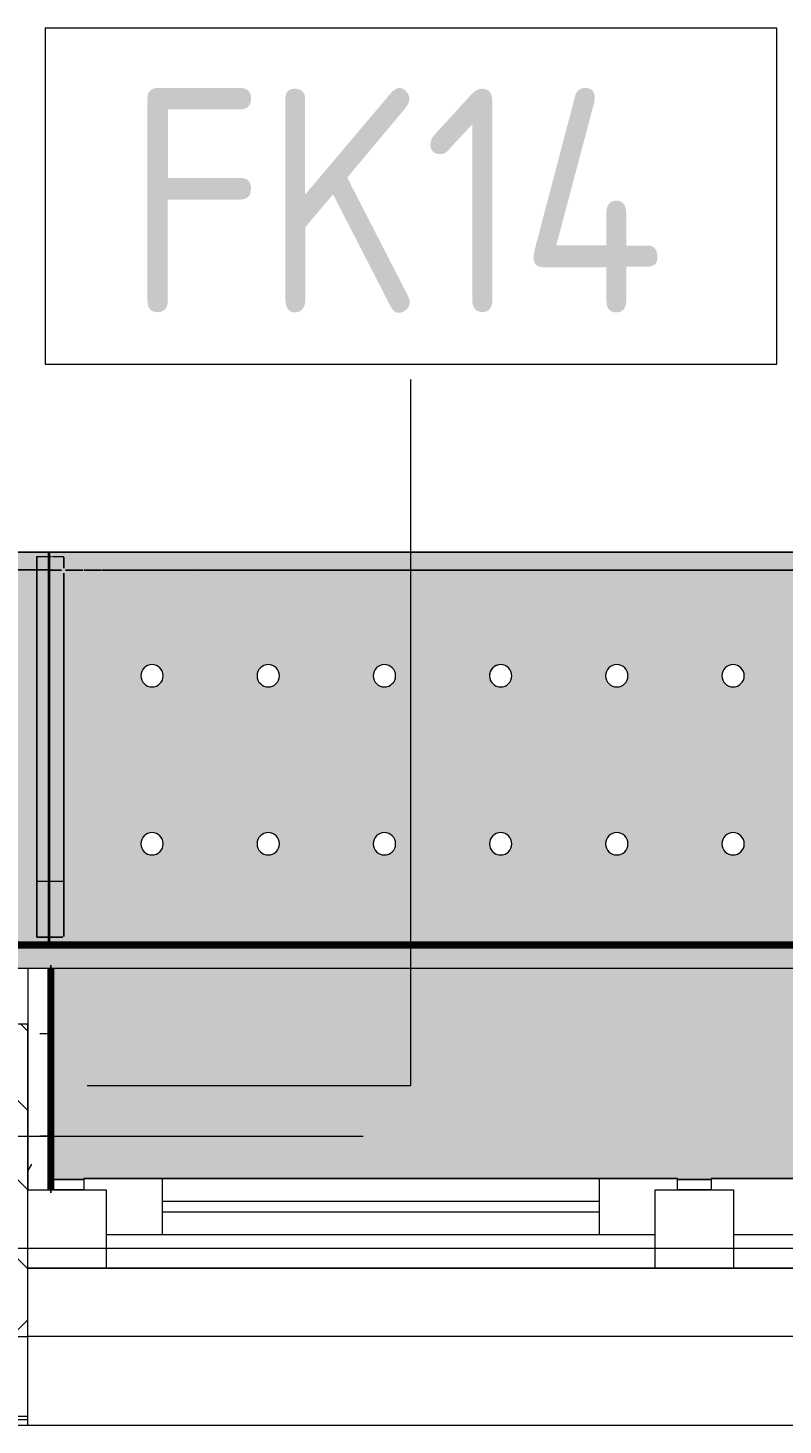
# Model space of a CAD drawing. Header units: millimetres. Extents: x 81469 to 279813, y -8553 to 29000.
# Drawn here: x 113680 to 114354, y -258 to 989 of the extents above; entities that cross this region are included whole.
import ezdxf

# ---------------------------------------------------------------- set-up
doc = ezdxf.new("R2010")
doc.units = ezdxf.units.MM
doc.linetypes.add('Осевая', pattern=[3175, 635, -476.25, 1587.5, -476.25])
for name, color, linetype, lineweight in [('A-GLAZ', 7, 'Continuous', 9), ('A-GLAZ-1', 7, 'Continuous', 13), ('A-WALL', 7, 'Continuous', 9), ('A-WALL-IDEN', 7, 'Continuous', 9), ('I-WALL', 7, 'Continuous', 9), ('Оси-2', 7, 'Осевая', 9)]:
    doc.layers.add(name, color=color, linetype=linetype, lineweight=lineweight)
for name, color, linetype, lineweight, true_color in [('A-WALL-1', 7, 'Continuous', 9, 0xc0c0c0), ('I-WALL-14', 7, 'Continuous', 80, 0xffd2ff), ('I-WALL-4', 7, 'Continuous', 9, 0xc0c0c0), ('I-WALL-8', 7, 'Continuous', 80, 0xff80c0), ('S-WALL-ANLY', 7, 'Continuous', 13, 0x008040), ('S-WALL-ANLY-1', 7, 'Continuous', 5, 0x008040), ('Знаки-1', 9, 'Continuous', 9, 0x808080), ('Знаки-10', 7, 'Continuous', 9, 0xd6cebe), ('Знаки-3', 7, 'Continuous', 9, 0xd1cabb), ('Знаки-5', 7, 'Continuous', 9, 0xc1bbaf), ('Знаки-6', 7, 'Continuous', 9, 0xaba79f), ('Знаки-7', 7, 'Continuous', 9, 0xccc5b7), ('Знаки-8', 7, 'Continuous', 9, 0xd4ccbd), ('Знаки-9', 7, 'Continuous', 9, 0xd5cdbe)]:
    doc.layers.add(name, color=color, linetype=linetype, lineweight=lineweight, true_color=true_color)
doc.layers.add('Знаки-4', color=7, linetype='Continuous', lineweight=9, transparency=0.5)
doc.styles.add('GOST Common_1', font='GOST_Common.ttf', dxfattribs={"width": 0.9, "height": 200})
pattern_1 = [(0, (0, 0), (121.92, 30.48), [10.058, -81.382, 10.058, -81.382, -487.68]), (0, (0, 0), (121.92, 30.48), [-182.88, 10.058, -172.822, 10.058, -81.382, -213.36]), (0, (0, 0), (121.92, 30.48), [-457.2, 10.058, -50.902, 10.058, -142.342]), (120, (45.72, 15.24), (-87.356454, 90.345817), [10.058, -81.382, 10.058, -81.382, -487.68]), (120, (45.72, 15.24), (-87.356454, 90.345817), [-182.88, 10.058, -172.822, 10.058, -81.382, -213.36]), (120, (45.72, 15.24), (-87.356454, 90.345817), [-457.2, 10.058, -50.902, 10.058, -142.342]), (240, (60.96, 76.2), (-34.563546, -120.825817), [10.058, -81.382, 10.058, -81.382, -487.68]), (240, (60.96, 76.2), (-34.563546, -120.825817), [-182.88, 10.058, -172.822, 10.058, -81.382, -213.36]), (240, (60.96, 76.2), (-34.563546, -120.825817), [-457.2, 10.058, -50.902, 10.058, -142.342])]

# ---------------------------------------------------------------- blocks, each defined once
blk = doc.blocks.new('120_Окно_СКБ_2Ст_Фрамуга сверху - 120_Окно_СКБ_2Ст_2300х2500_h_ ДОО-19727959-План отделки стен 3 этажа в осях 23-33')
at = {"layer": 'A-GLAZ'}
for p, q in [((1150, -57), (-1150, -57)), ((-1080, -57), (1080, -57)), ((640, -107), (1030, -107)), ((1030, -117), (640, -117)), ((540, -127), (570, -127)), ((540, -127), (570, -127)), ((1100, -127), (1130, -127))]:
    blk.add_line(p, q, dxfattribs=at)
at = {"layer": 'A-GLAZ-1'}
for p, q in [((520, -127), (520, -57)), ((520, -57), (590, -57)), ((590, -57), (590, -127)), ((1080, -127), (1080, -57)), ((1080, -57), (1150, -57)), ((1150, -57), (1150, -127)), ((520, -87), (-1080, -87)), ((520, -127), (520, -87)), ((1080, -87), (590, -87)), ((590, -87), (590, -127)), ((640, -137), (640, -87)), ((1030, -137), (1030, -87)), ((1080, -127), (1080, -87)), ((-1100, -137), (540, -137)), ((540, -137), (-1100, -137)), ((590, -127), (520, -127)), ((540, -127), (520, -127)), ((540, -137), (540, -127)), ((590, -127), (570, -127)), ((570, -127), (570, -137)), ((570, -137), (1100, -137)), ((1100, -137), (570, -137)), ((1150, -127), (1080, -127)), ((1100, -127), (1080, -127)), ((1100, -137), (1100, -127))]:
    blk.add_line(p, q, dxfattribs=at)
blk = doc.blocks.new('Зашивка радиатора_ с перфорацией М7_1 - Зашивка радиатора_ с перфорацией М7_1-V29-План отделки стен 3 этажа в осях 23-33')
at = {"layer": 'Знаки-4'}
for points in [[(1888.3, 380), (-370, 379.3), (-370, 191.3), (1888.3, 191.3), (1888.3, 379.3)], [(1877.3, -163.9), (-370, -163.9), (-370, -179.9), (1890, -179.9), (1889.1, -163.9), (1877.7, -163.9)], [(1250.3, -163.9), (1240, -163.9), (1240.7, -179.9), (1280, -179.9), (1279.3, -163.9), (1251.3, -163.9)], [(1270, -163.9), (1250, -163.9), (1250.3, -179.9), (1270, -179.9)], [(1365, -163.9), (1340, -163.9), (1340.7, -179.9), (1380, -179.9), (1379.3, -163.9), (1365.2, -163.9)], [(1367.1, -163.9), (1350, -163.9), (1350.3, -179.9), (1370, -179.9), (1369.7, -163.9), (1368.7, -163.9)], [(1350.3, -163.9), (1350, -163.9), (1350.3, -179.9), (1370, -179.9), (1369.7, -163.9), (1351.3, -163.9)], [(1440, -163.9), (1440.7, -179.9), (1480, -179.9), (1479.3, -163.9), (1440.7, -163.9)], [(1467.1, -163.9), (1450, -163.9), (1450.3, -179.9), (1470, -179.9), (1469.7, -163.9), (1468.7, -163.9)], [(1554.8, -163.9), (1540, -163.9), (1540.7, -179.9), (1580, -179.9), (1579.3, -163.9), (1555, -163.9)], [(1570, -163.9), (1550, -163.9), (1550.3, -179.9), (1570, -179.9)], [(1640, -163.9), (1640.7, -179.9), (1680, -179.9), (1679.3, -163.9), (1640.7, -163.9)], [(1669.7, -163.9), (1650, -163.9), (1650.3, -179.9), (1670, -179.9), (1670, -163.9)], [(1650.3, -163.9), (1650, -163.9), (1650.3, -179.9), (1670, -179.9), (1669.6, -163.9), (1651.3, -163.9)], [(1777.3, -163.9), (1740, -163.9), (1740.7, -179.9), (1780, -179.9), (1779.3, -163.9)], [(1752.9, -163.9), (1750, -164.7), (1750.3, -179.9), (1770, -179.9), (1769.7, -163.9), (1754.8, -163.9)]]:
    blk.add_hatch(color=256, dxfattribs=at).paths.add_polyline_path(points)
h = blk.add_hatch(color=256, dxfattribs=at)
h.paths.add_polyline_path([(1850.8, 171.3), (-370, 171.3), (-370, -179.9), (1890, -179.9), (1890, 171.3), (1860.9, 171.3)])
h.paths.add_polyline_path([(1590, 90.4), (1595, 89), (1598.7, 85.4), (1600, 80.4), (1598.7, 75.4), (1595, 71.7), (1590, 70.4), (1585, 71.7), (1581.3, 75.4), (1580, 80.4), (1581.3, 85.4), (1585, 89), (1587.4, 90)])
h.paths.add_polyline_path([(1071.2, 90.4), (1076.2, 89), (1079.9, 85.4), (1081.2, 80.4), (1079.9, 75.4), (1076.2, 71.7), (1071.2, 70.4), (1066.2, 71.7), (1062.6, 75.4), (1061.2, 80.4), (1062.6, 85.4), (1066.2, 89), (1068.7, 90)])
h.paths.add_polyline_path([(863.7, 90.4), (868.7, 89), (872.4, 85.4), (873.7, 80.4), (872.4, 75.4), (868.7, 71.7), (863.7, 70.4), (858.7, 71.7), (855.1, 75.4), (853.7, 80.4), (855.1, 85.4), (858.7, 89), (861.2, 90)])
h.paths.add_polyline_path([(1175, 90.4), (1180, 89), (1183.7, 85.4), (1185, 80.4), (1183.7, 75.4), (1180, 71.7), (1175, 70.4), (1170, 71.7), (1166.3, 75.4), (1165, 80.4), (1166.3, 85.4), (1170, 89), (1172.4, 90)])
h.paths.add_polyline_path([(1278.7, 90.4), (1283.7, 89), (1287.4, 85.4), (1288.7, 80.4), (1287.4, 75.4), (1283.7, 71.7), (1278.7, 70.4), (1273.7, 71.7), (1270.1, 75.4), (1268.7, 80.4), (1270.1, 85.4), (1273.7, 89), (1276.2, 90)])
h.paths.add_polyline_path([(1797.5, 90.4), (1802.5, 89), (1806.2, 85.4), (1807.5, 80.4), (1806.2, 75.4), (1802.5, 71.7), (1797.5, 70.4), (1792.5, 71.7), (1788.8, 75.4), (1787.5, 80.4), (1788.8, 85.4), (1792.5, 89), (1794.9, 90)])
h.paths.add_polyline_path([(967.5, 90.4), (972.5, 89), (976.2, 85.4), (977.5, 80.4), (976.2, 75.4), (972.5, 71.7), (967.5, 70.4), (962.5, 71.7), (958.8, 75.4), (957.5, 80.4), (958.8, 85.4), (962.5, 89), (964.9, 90)])
h.paths.add_polyline_path([(1382.5, 90.4), (1387.5, 89), (1391.2, 85.4), (1392.5, 80.4), (1391.2, 75.4), (1387.5, 71.7), (1382.5, 70.4), (1377.5, 71.7), (1373.8, 75.4), (1372.5, 80.4), (1373.8, 85.4), (1377.5, 89), (1379.9, 90)])
h.paths.add_polyline_path([(1693.7, 90.4), (1698.7, 89), (1702.4, 85.4), (1703.7, 80.4), (1702.4, 75.4), (1698.7, 71.7), (1693.7, 70.4), (1688.7, 71.7), (1685.1, 75.4), (1683.7, 80.4), (1685.1, 85.4), (1688.7, 89), (1691.2, 90)])
h.paths.add_polyline_path([(1486.2, 90.4), (1491.2, 89), (1494.9, 85.4), (1496.2, 80.4), (1494.9, 75.4), (1491.2, 71.7), (1486.2, 70.4), (1481.2, 71.7), (1477.6, 75.4), (1476.2, 80.4), (1477.6, 85.4), (1481.2, 89), (1483.7, 90)])
h.paths.add_polyline_path([(760, 90.4), (765, 89), (768.7, 85.4), (770, 80.4), (768.7, 75.4), (765, 71.7), (760, 70.4), (755, 71.7), (751.3, 75.4), (750, 80.4), (751.3, 85.4), (755, 89), (757.4, 90)])
h.paths.add_polyline_path([(-277.5, 90.4), (-272.5, 89), (-268.8, 85.4), (-267.5, 80.4), (-268.8, 75.4), (-272.5, 71.7), (-277.5, 70.4), (-282.5, 71.7), (-286.2, 75.4), (-287.5, 80.4), (-286.2, 85.4), (-282.5, 89), (-280.1, 90)])
h.paths.add_polyline_path([(-173.8, 90.4), (-168.8, 89), (-165.1, 85.4), (-163.8, 80.4), (-165.1, 75.4), (-168.8, 71.7), (-173.8, 70.4), (-178.8, 71.7), (-182.4, 75.4), (-183.8, 80.4), (-182.4, 85.4), (-178.8, 89), (-176.3, 90)])
h.paths.add_polyline_path([(656.2, 90.4), (661.2, 89), (664.9, 85.4), (666.2, 80.4), (664.9, 75.4), (661.2, 71.7), (656.2, 70.4), (651.2, 71.7), (647.6, 75.4), (646.2, 80.4), (647.6, 85.4), (651.2, 89), (653.7, 90)])
h.paths.add_polyline_path([(137.5, 90.4), (142.5, 89), (146.2, 85.4), (147.5, 80.4), (146.2, 75.4), (142.5, 71.7), (137.5, 70.4), (132.5, 71.7), (128.8, 75.4), (127.5, 80.4), (128.8, 85.4), (132.5, 89), (134.9, 90)])
h.paths.add_polyline_path([(552.5, 90.4), (557.5, 89), (561.2, 85.4), (562.5, 80.4), (561.2, 75.4), (557.5, 71.7), (552.5, 70.4), (547.5, 71.7), (543.8, 75.4), (542.5, 80.4), (543.8, 85.4), (547.5, 89), (549.9, 90)])
h.paths.add_polyline_path([(448.7, 90.4), (453.7, 89), (457.4, 85.4), (458.7, 80.4), (457.4, 75.4), (453.7, 71.7), (448.7, 70.4), (443.7, 71.7), (440.1, 75.4), (438.7, 80.4), (440.1, 85.4), (443.7, 89), (446.2, 90)])
h.paths.add_polyline_path([(-70, 90.4), (-65, 89), (-61.3, 85.4), (-60, 80.4), (-61.3, 75.4), (-65, 71.7), (-70, 70.4), (-75, 71.7), (-78.7, 75.4), (-80, 80.4), (-78.7, 85.4), (-75, 89), (-72.6, 90)])
h.paths.add_polyline_path([(33.7, 90.4), (38.7, 89), (42.4, 85.4), (43.7, 80.4), (42.4, 75.4), (38.7, 71.7), (33.7, 70.4), (28.7, 71.7), (25.1, 75.4), (23.7, 80.4), (25.1, 85.4), (28.7, 89), (31.2, 90)])
h.paths.add_polyline_path([(241.2, 90.4), (246.2, 89), (249.9, 85.4), (251.2, 80.4), (249.9, 75.4), (246.2, 71.7), (241.2, 70.4), (236.2, 71.7), (232.6, 75.4), (231.2, 80.4), (232.6, 85.4), (236.2, 89), (238.7, 90)])
h.paths.add_polyline_path([(345, 90.4), (350, 89), (353.7, 85.4), (355, 80.4), (353.7, 75.4), (350, 71.7), (345, 70.4), (340, 71.7), (336.3, 75.4), (335, 80.4), (336.3, 85.4), (340, 89), (342.4, 90)])
h.paths.add_polyline_path([(1278.7, -59.6), (1283.7, -61), (1287.4, -64.6), (1288.7, -69.6), (1287.4, -74.6), (1283.7, -78.3), (1278.7, -79.6), (1273.7, -78.3), (1270.1, -74.6), (1268.7, -69.6), (1270.1, -64.6), (1273.7, -61), (1276.2, -60)])
h.paths.add_polyline_path([(1175, -59.6), (1180, -61), (1183.7, -64.6), (1185, -69.6), (1183.7, -74.6), (1180, -78.3), (1175, -79.6), (1170, -78.3), (1166.3, -74.6), (1165, -69.6), (1166.3, -64.6), (1170, -61), (1172.4, -60)])
h.paths.add_polyline_path([(1590, -59.6), (1595, -61), (1598.7, -64.6), (1600, -69.6), (1598.7, -74.6), (1595, -78.3), (1590, -79.6), (1585, -78.3), (1581.3, -74.6), (1580, -69.6), (1581.3, -64.6), (1585, -61), (1587.4, -60)])
h.paths.add_polyline_path([(1382.5, -59.6), (1387.5, -61), (1391.2, -64.6), (1392.5, -69.6), (1391.2, -74.6), (1387.5, -78.3), (1382.5, -79.6), (1377.5, -78.3), (1373.8, -74.6), (1372.5, -69.6), (1373.8, -64.6), (1377.5, -61), (1379.9, -60)])
h.paths.add_polyline_path([(1486.2, -59.6), (1491.2, -61), (1494.9, -64.6), (1496.2, -69.6), (1494.9, -74.6), (1491.2, -78.3), (1486.2, -79.6), (1481.2, -78.3), (1477.6, -74.6), (1476.2, -69.6), (1477.6, -64.6), (1481.2, -61), (1483.7, -60)])
h.paths.add_polyline_path([(760, -59.6), (765, -61), (768.7, -64.6), (770, -69.6), (768.7, -74.6), (765, -78.3), (760, -79.6), (755, -78.3), (751.3, -74.6), (750, -69.6), (751.3, -64.6), (755, -61), (757.4, -60)])
h.paths.add_polyline_path([(1797.5, -59.6), (1802.5, -61), (1806.2, -64.6), (1807.5, -69.6), (1806.2, -74.6), (1802.5, -78.3), (1797.5, -79.6), (1792.5, -78.3), (1788.8, -74.6), (1787.5, -69.6), (1788.8, -64.6), (1792.5, -61), (1794.9, -60)])
h.paths.add_polyline_path([(967.5, -59.6), (972.5, -61), (976.2, -64.6), (977.5, -69.6), (976.2, -74.6), (972.5, -78.3), (967.5, -79.6), (962.5, -78.3), (958.8, -74.6), (957.5, -69.6), (958.8, -64.6), (962.5, -61), (964.9, -60)])
h.paths.add_polyline_path([(1071.2, -59.6), (1076.2, -61), (1079.9, -64.6), (1081.2, -69.6), (1079.9, -74.6), (1076.2, -78.3), (1071.2, -79.6), (1066.2, -78.3), (1062.6, -74.6), (1061.2, -69.6), (1062.6, -64.6), (1066.2, -61), (1068.7, -60)])
h.paths.add_polyline_path([(1693.7, -59.6), (1698.7, -61), (1702.4, -64.6), (1703.7, -69.6), (1702.4, -74.6), (1698.7, -78.3), (1693.7, -79.6), (1688.7, -78.3), (1685.1, -74.6), (1683.7, -69.6), (1685.1, -64.6), (1688.7, -61), (1691.2, -60)])
h.paths.add_polyline_path([(863.7, -59.6), (868.7, -61), (872.4, -64.6), (873.7, -69.6), (872.4, -74.6), (868.7, -78.3), (863.7, -79.6), (858.7, -78.3), (855.1, -74.6), (853.7, -69.6), (855.1, -64.6), (858.7, -61), (861.2, -60)])
h.paths.add_polyline_path([(-173.8, -59.6), (-168.8, -61), (-165.1, -64.6), (-163.8, -69.6), (-165.1, -74.6), (-168.8, -78.3), (-173.8, -79.6), (-178.8, -78.3), (-182.4, -74.6), (-183.8, -69.6), (-182.4, -64.6), (-178.8, -61), (-176.3, -60)])
h.paths.add_polyline_path([(552.5, -59.6), (557.5, -61), (561.2, -64.6), (562.5, -69.6), (561.2, -74.6), (557.5, -78.3), (552.5, -79.6), (547.5, -78.3), (543.8, -74.6), (542.5, -69.6), (543.8, -64.6), (547.5, -61), (549.9, -60)])
h.paths.add_polyline_path([(656.2, -59.6), (661.2, -61), (664.9, -64.6), (666.2, -69.6), (664.9, -74.6), (661.2, -78.3), (656.2, -79.6), (651.2, -78.3), (647.6, -74.6), (646.2, -69.6), (647.6, -64.6), (651.2, -61), (653.7, -60)])
h.paths.add_polyline_path([(448.7, -59.6), (453.7, -61), (457.4, -64.6), (458.7, -69.6), (457.4, -74.6), (453.7, -78.3), (448.7, -79.6), (443.7, -78.3), (440.1, -74.6), (438.7, -69.6), (440.1, -64.6), (443.7, -61), (446.2, -60)])
h.paths.add_polyline_path([(137.5, -59.6), (142.5, -61), (146.2, -64.6), (147.5, -69.6), (146.2, -74.6), (142.5, -78.3), (137.5, -79.6), (132.5, -78.3), (128.8, -74.6), (127.5, -69.6), (128.8, -64.6), (132.5, -61), (134.9, -60)])
h.paths.add_polyline_path([(-277.5, -59.6), (-272.5, -61), (-268.8, -64.6), (-267.5, -69.6), (-268.8, -74.6), (-272.5, -78.3), (-277.5, -79.6), (-282.5, -78.3), (-286.2, -74.6), (-287.5, -69.6), (-286.2, -64.6), (-282.5, -61), (-280.1, -60)])
h.paths.add_polyline_path([(241.2, -59.6), (246.2, -61), (249.9, -64.6), (251.2, -69.6), (249.9, -74.6), (246.2, -78.3), (241.2, -79.6), (236.2, -78.3), (232.6, -74.6), (231.2, -69.6), (232.6, -64.6), (236.2, -61), (238.7, -60)])
h.paths.add_polyline_path([(345, -59.6), (350, -61), (353.7, -64.6), (355, -69.6), (353.7, -74.6), (350, -78.3), (345, -79.6), (340, -78.3), (336.3, -74.6), (335, -69.6), (336.3, -64.6), (340, -61), (342.4, -60)])
h.paths.add_polyline_path([(33.7, -59.6), (38.7, -61), (42.4, -64.6), (43.7, -69.6), (42.4, -74.6), (38.7, -78.3), (33.7, -79.6), (28.7, -78.3), (25.1, -74.6), (23.7, -69.6), (25.1, -64.6), (28.7, -61), (31.2, -60)])
h.paths.add_polyline_path([(-70, -59.6), (-65, -61), (-61.3, -64.6), (-60, -69.6), (-61.3, -74.6), (-65, -78.3), (-70, -79.6), (-75, -78.3), (-78.7, -74.6), (-80, -69.6), (-78.7, -64.6), (-75, -61), (-72.6, -60)])
at = {"layer": 'Знаки-1'}
for p, q in [((1328.3, 380), (1298.3, 380)), ((1888.3, 380), (1858.3, 380)), ((1890, -179.9), (1890, 171.3)), ((-370, -179.9), (1890, -179.9))]:
    blk.add_line(p, q, dxfattribs=at)
for centre, start, end in [((1278.7, 80.4), 0, 180), ((1382.5, 80.4), 0, 180), ((1486.2, 80.4), 0, 180), ((1590, 80.4), 0, 180), ((1693.7, 80.4), 0, 180), ((1797.5, 80.4), 0, 180), ((1278.7, 80.4), 180, 0), ((1382.5, 80.4), 180, 0), ((1486.2, 80.4), 180, 360), ((1590, 80.4), 180, 0), ((1693.7, 80.4), 180, 360), ((1797.5, 80.4), 180, 0), ((1278.7, -69.6), 0, 180), ((1382.5, -69.6), 0, 180), ((1486.2, -69.6), 0, 180), ((1590, -69.6), 0, 180), ((1693.7, -69.6), 0, 180), ((1797.5, -69.6), 0, 180), ((1278.7, -69.6), 180, 0), ((1382.5, -69.6), 180, 0), ((1486.2, -69.6), 180, 0), ((1590, -69.6), 180, 0), ((1693.7, -69.6), 180, 0), ((1797.5, -69.6), 180, 0)]:
    blk.add_arc(centre, 10, start, end, dxfattribs=at)
at = {"layer": 'Знаки-10'}
blk.add_line((1669.7, -179.9), (1669.6, -179.9), dxfattribs=at)
at = {"layer": 'Знаки-3'}
for p, q in [((1254.8, -163.9), (1251.3, -163.9)), ((1265, -163.9), (1255, -163.9)), ((1268.7, -163.9), (1265.2, -163.9)), ((1351.3, -163.9), (1354.8, -163.9)), ((1354.8, -163.9), (1351.3, -163.9)), ((1355, -163.9), (1365, -163.9)), ((1365, -163.9), (1355, -163.9)), ((1365.2, -163.9), (1368.7, -163.9)), ((1368.7, -163.9), (1365.2, -163.9)), ((1454.8, -163.9), (1451.3, -163.9)), ((1465, -163.9), (1455, -163.9)), ((1468.7, -163.9), (1465.2, -163.9)), ((1554.8, -163.9), (1551.3, -163.9)), ((1565, -163.9), (1555, -163.9)), ((1568.7, -163.9), (1565.2, -163.9)), ((1651.3, -163.9), (1654.8, -163.9)), ((1654.8, -163.9), (1651.3, -163.9)), ((1655, -163.9), (1660, -163.9)), ((1665, -163.9), (1655, -163.9)), ((1660, -163.9), (1665, -163.9)), ((1665.2, -163.9), (1668.7, -163.9)), ((1668.7, -163.9), (1665.2, -163.9)), ((1669.6, -163.9), (1670, -163.9)), ((1670, -163.9), (1669.6, -163.9)), ((1754.8, -163.9), (1751.3, -163.9)), ((1759.4, -163.9), (1755, -163.9)), ((1765, -163.9), (1760, -163.9)), ((1768.7, -163.9), (1765.2, -163.9)), ((1889.1, -163.9), (1878.3, -163.9)), ((1251.3, -179.9), (1254.8, -179.9)), ((1255, -179.9), (1265, -179.9)), ((1265.2, -179.9), (1268.7, -179.9)), ((1351.3, -179.9), (1354.8, -179.9)), ((1354.8, -179.9), (1351.3, -179.9)), ((1355, -179.9), (1365, -179.9)), ((1365, -179.9), (1355, -179.9)), ((1365.2, -179.9), (1368.7, -179.9)), ((1368.7, -179.9), (1365.2, -179.9)), ((1451.3, -179.9), (1454.8, -179.9)), ((1455, -179.9), (1465, -179.9)), ((1465.2, -179.9), (1468.7, -179.9)), ((1551.3, -179.9), (1554.8, -179.9)), ((1555, -179.9), (1565, -179.9)), ((1565.2, -179.9), (1568.7, -179.9)), ((1651.3, -179.9), (1654.8, -179.9)), ((1654.8, -179.9), (1651.3, -179.9)), ((1655, -179.9), (1660, -179.9)), ((1660, -179.9), (1655, -179.9)), ((1660, -179.9), (1665, -179.9)), ((1665, -179.9), (1660, -179.9)), ((1665.2, -179.9), (1668.7, -179.9)), ((1668.7, -179.9), (1665.2, -179.9)), ((1669.7, -179.9), (1669.6, -179.9)), ((1669.6, -179.9), (1670, -179.9)), ((1670, -179.9), (1669.6, -179.9)), ((1751.3, -179.9), (1754.8, -179.9)), ((1755, -179.9), (1765, -179.9)), ((1765.2, -179.9), (1768.7, -179.9)), ((1890, -176.1), (1890, -179.9))]:
    blk.add_line(p, q, dxfattribs=at)
at = {"layer": 'Знаки-5'}
for p, q in [((1890, 171.3), (1890, -179.9)), ((1240, -163.9), (1180, -163.9)), ((1240, -163.9), (1250, -163.9)), ((1250, -163.9), (1240, -163.9)), ((1250, -163.9), (1270, -163.9)), ((1270, -163.9), (1250, -163.9)), ((1270, -163.9), (1280, -163.9)), ((1280, -163.9), (1270, -163.9)), ((1340, -163.9), (1280, -163.9)), ((1340, -163.9), (1350, -163.9)), ((1350, -163.9), (1340, -163.9)), ((1350, -163.9), (1370, -163.9)), ((1370, -163.9), (1350, -163.9)), ((1370, -163.9), (1380, -163.9)), ((1380, -163.9), (1370, -163.9)), ((1440, -163.9), (1380, -163.9)), ((1440, -163.9), (1480, -163.9)), ((1480, -163.9), (1440, -163.9)), ((1540, -163.9), (1480, -163.9)), ((1540, -163.9), (1550, -163.9)), ((1550, -163.9), (1540, -163.9)), ((1550, -163.9), (1570, -163.9)), ((1570, -163.9), (1550, -163.9)), ((1570, -163.9), (1580, -163.9)), ((1580, -163.9), (1570, -163.9)), ((1640, -163.9), (1580, -163.9)), ((1640, -163.9), (1650, -163.9)), ((1650, -163.9), (1640, -163.9)), ((1650, -163.9), (1669.6, -163.9)), ((1670, -163.9), (1650, -163.9)), ((1669.7, -163.9), (1670, -163.9)), ((1670, -163.9), (1680, -163.9)), ((1680, -163.9), (1670, -163.9)), ((1740, -163.9), (1680, -163.9)), ((1740, -163.9), (1742.7, -163.9)), ((1742.7, -163.9), (1740, -163.9)), ((1742.8, -163.9), (1759.4, -163.9)), ((1759.4, -163.9), (1742.8, -163.9)), ((1760, -163.9), (1780, -163.9)), ((1780, -163.9), (1760, -163.9)), ((1842.1, -163.9), (1780, -163.9)), ((1858.4, -163.9), (1842.7, -163.9)), ((1874.9, -163.9), (1859.2, -163.9)), ((1878.3, -163.9), (1889.1, -163.9)), ((1180, -179.9), (1240, -179.9)), ((1240, -179.9), (1250, -179.9)), ((1250, -179.9), (1240, -179.9)), ((1250, -179.9), (1270, -179.9)), ((1270, -179.9), (1250, -179.9)), ((1270, -179.9), (1280, -179.9)), ((1280, -179.9), (1270, -179.9)), ((1280, -179.9), (1340, -179.9)), ((1340, -179.9), (1350, -179.9)), ((1350, -179.9), (1340, -179.9)), ((1350, -179.9), (1370, -179.9)), ((1370, -179.9), (1350, -179.9)), ((1370, -179.9), (1380, -179.9)), ((1380, -179.9), (1370, -179.9)), ((1380, -179.9), (1440, -179.9)), ((1440, -179.9), (1480, -179.9)), ((1480, -179.9), (1440, -179.9)), ((1480, -179.9), (1540, -179.9)), ((1540, -179.9), (1550, -179.9)), ((1550, -179.9), (1540, -179.9)), ((1550, -179.9), (1570, -179.9)), ((1570, -179.9), (1550, -179.9)), ((1570, -179.9), (1580, -179.9)), ((1580, -179.9), (1570, -179.9)), ((1580, -179.9), (1640, -179.9)), ((1640, -179.9), (1650, -179.9)), ((1650, -179.9), (1640, -179.9)), ((1650, -179.9), (1670, -179.9)), ((1669.6, -179.9), (1650, -179.9)), ((1670, -179.9), (1669.7, -179.9)), ((1670, -179.9), (1680, -179.9)), ((1680, -179.9), (1670, -179.9)), ((1680, -179.9), (1740, -179.9)), ((1740, -179.9), (1780, -179.9)), ((1780, -179.9), (1740, -179.9)), ((1780, -179.9), (1889.1, -179.9)), ((1890, -179.9), (1890, -176.1))]:
    blk.add_line(p, q, dxfattribs=at)
at = {"layer": 'Знаки-6'}
for p, q in [((1298.3, 380), (1328.3, 380)), ((1858.3, 380), (1888.3, 380)), ((-322.1, -163.9), (1842.1, -163.9)), ((1842.7, -163.9), (1858.4, -163.9)), ((1859.2, -163.9), (1874.9, -163.9)), ((1889.1, -179.9), (-370, -179.9)), ((1889.1, -179.9), (-370, -179.9))]:
    blk.add_line(p, q, dxfattribs=at)
for centre, start, end in [((1278.7, 80.4), 0, 180), ((1382.5, 80.4), 0, 180), ((1486.2, 80.4), 0, 180), ((1590, 80.4), 0, 180), ((1693.7, 80.4), 0, 180), ((1797.5, 80.4), 0, 180), ((1278.7, 80.4), 180, 360), ((1382.5, 80.4), 180, 360), ((1486.2, 80.4), 180, 360), ((1590, 80.4), 180, 360), ((1693.7, 80.4), 180, 360), ((1797.5, 80.4), 180, 360), ((1278.7, -69.6), 0, 180), ((1382.5, -69.6), 0, 180), ((1486.2, -69.6), 0, 180), ((1590, -69.6), 0, 180), ((1693.7, -69.6), 0, 180), ((1797.5, -69.6), 0, 180), ((1278.7, -69.6), 180, 360), ((1382.5, -69.6), 180, 360), ((1486.2, -69.6), 180, 270), ((1486.2, -69.6), 315, 330), ((1486.2, -69.6), 330, 360), ((1590, -69.6), 180, 360), ((1693.7, -69.6), 180, 360), ((1797.5, -69.6), 180, 360), ((1486.2, -69.6), 270, 315)]:
    blk.add_arc(centre, 10, start, end, dxfattribs=at)
at = {"layer": 'Знаки-7'}
for p, q in [((1250, -163.9), (1240.7, -163.9)), ((1251.3, -163.9), (1254.8, -163.9)), ((1254.8, -163.9), (1251.3, -163.9)), ((1255, -163.9), (1265, -163.9)), ((1265, -163.9), (1255, -163.9)), ((1265.2, -163.9), (1268.7, -163.9)), ((1268.7, -163.9), (1265.2, -163.9)), ((1279.3, -163.9), (1270, -163.9)), ((1350, -163.9), (1340.7, -163.9)), ((1350, -163.9), (1370, -163.9)), ((1370, -163.9), (1350, -163.9)), ((1379.3, -163.9), (1370, -163.9)), ((1450, -163.9), (1440.7, -163.9)), ((1450, -163.9), (1454.8, -163.9)), ((1454.8, -163.9), (1450, -163.9)), ((1455, -163.9), (1465, -163.9)), ((1465, -163.9), (1455, -163.9)), ((1465.2, -163.9), (1470, -163.9)), ((1470, -163.9), (1465.2, -163.9)), ((1479.3, -163.9), (1470, -163.9)), ((1550, -163.9), (1540.7, -163.9)), ((1551.3, -163.9), (1554.8, -163.9)), ((1554.8, -163.9), (1551.3, -163.9)), ((1555, -163.9), (1565, -163.9)), ((1565, -163.9), (1555, -163.9)), ((1565.2, -163.9), (1568.7, -163.9)), ((1568.7, -163.9), (1565.2, -163.9)), ((1579.3, -163.9), (1570, -163.9)), ((1650, -163.9), (1640.7, -163.9)), ((1650, -163.9), (1669.6, -163.9)), ((1669.6, -163.9), (1650, -163.9)), ((1669.6, -163.9), (1669.7, -163.9)), ((1669.7, -163.9), (1670, -163.9)), ((1670, -163.9), (1669.7, -163.9)), ((1679.3, -163.9), (1670, -163.9)), ((1742.7, -163.9), (1740.7, -163.9)), ((1750, -163.9), (1742.8, -163.9)), ((1750, -163.9), (1752.9, -163.9)), ((1754.8, -163.9), (1750, -163.9)), ((1752.9, -163.9), (1754.8, -163.9)), ((1755, -163.9), (1759.4, -163.9)), ((1759.4, -163.9), (1755, -163.9)), ((1760, -163.9), (1765, -163.9)), ((1765, -163.9), (1760, -163.9)), ((1765.2, -163.9), (1770, -163.9)), ((1770, -163.9), (1765.2, -163.9)), ((1779.3, -163.9), (1770, -163.9)), ((1890, -176.1), (1890, -163.9)), ((1240.7, -179.9), (1250, -179.9)), ((1251.3, -179.9), (1254.8, -179.9)), ((1254.8, -179.9), (1251.3, -179.9)), ((1255, -179.9), (1265, -179.9)), ((1265, -179.9), (1255, -179.9)), ((1265.2, -179.9), (1268.7, -179.9)), ((1268.7, -179.9), (1265.2, -179.9)), ((1270, -179.9), (1279.3, -179.9)), ((1340.7, -179.9), (1350, -179.9)), ((1350, -179.9), (1362.6, -179.9)), ((1370, -179.9), (1350, -179.9)), ((1362.6, -179.9), (1369.7, -179.9)), ((1369.7, -179.9), (1370, -179.9)), ((1370, -179.9), (1379.3, -179.9)), ((1440.7, -179.9), (1450, -179.9)), ((1450, -179.9), (1454.8, -179.9)), ((1454.8, -179.9), (1450, -179.9)), ((1455, -179.9), (1465, -179.9)), ((1465, -179.9), (1455, -179.9)), ((1465.2, -179.9), (1470, -179.9)), ((1470, -179.9), (1465.2, -179.9)), ((1470, -179.9), (1479.3, -179.9)), ((1540.7, -179.9), (1550, -179.9)), ((1551.3, -179.9), (1554.8, -179.9)), ((1554.8, -179.9), (1551.3, -179.9)), ((1555, -179.9), (1565, -179.9)), ((1565, -179.9), (1555, -179.9)), ((1565.2, -179.9), (1568.7, -179.9)), ((1568.7, -179.9), (1565.2, -179.9)), ((1570, -179.9), (1579.3, -179.9)), ((1640.7, -179.9), (1650, -179.9)), ((1650, -179.9), (1660, -179.9)), ((1669.6, -179.9), (1650, -179.9)), ((1660, -179.9), (1668.7, -179.9)), ((1668.7, -179.9), (1669.6, -179.9)), ((1669.7, -179.9), (1670, -179.9)), ((1670, -179.9), (1669.7, -179.9)), ((1670, -179.9), (1679.3, -179.9)), ((1740.7, -179.9), (1750, -179.9)), ((1750, -179.9), (1751.3, -179.9)), ((1754.8, -179.9), (1750, -179.9)), ((1751.3, -179.9), (1754.8, -179.9)), ((1755, -179.9), (1765, -179.9)), ((1765, -179.9), (1755, -179.9)), ((1765.2, -179.9), (1768.7, -179.9)), ((1768.7, -179.9), (1765.2, -179.9)), ((1768.7, -179.9), (1770, -179.9)), ((1770, -179.9), (1768.7, -179.9)), ((1770, -179.9), (1779.3, -179.9))]:
    blk.add_line(p, q, dxfattribs=at)
at = {"layer": 'Знаки-8'}
for p, q in [((1354.8, -163.9), (1351.3, -163.9)), ((1365, -163.9), (1355, -163.9)), ((1368.7, -163.9), (1365.2, -163.9)), ((1654.8, -163.9), (1651.3, -163.9)), ((1665, -163.9), (1655, -163.9)), ((1668.7, -163.9), (1665.2, -163.9)), ((1669.7, -163.9), (1669.6, -163.9)), ((1351.3, -179.9), (1354.8, -179.9)), ((1355, -179.9), (1365, -179.9)), ((1365.2, -179.9), (1368.7, -179.9)), ((1651.3, -179.9), (1654.8, -179.9)), ((1655, -179.9), (1665, -179.9)), ((1665.2, -179.9), (1668.7, -179.9)), ((1669.6, -179.9), (1669.7, -179.9))]:
    blk.add_line(p, q, dxfattribs=at)
at = {"layer": 'Знаки-9'}
for p, q in [((1669.6, -163.9), (1669.7, -163.9)), ((1890, -164), (1890, -176.1))]:
    blk.add_line(p, q, dxfattribs=at)
blk = doc.blocks.new('Зашивка без перфорации М3_2_1 - М3_2_2-V33-План отделки стен 3 этажа в осях 23-33')
at = {"layer": 'Знаки-4'}
for points in [[(67.9, 171.4), (-430, 171.4), (-430, -179.9), (760.2, -179.9), (760.2, 171.4)], [(760, -163.9), (-430, -163.9), (-428.9, -179.9), (760, -179.9), (760, -176)]]:
    blk.add_hatch(color=256, dxfattribs=at).paths.add_polyline_path(points)
at = {"layer": 'Знаки-1'}
for p, q in [((-430, 171.4), (-430, -179.9)), ((760.2, -179.9), (760.2, 171.4)), ((-430, -179.9), (760.2, -179.9))]:
    blk.add_line(p, q, dxfattribs=at)
at = {"layer": 'Знаки-3'}
for p, q in [((-418.8, -163.9), (-429.1, -163.9)), ((760, -163.9), (747.2, -163.9)), ((760, -163.9), (760, -176)), ((-430, -176), (-430, -178.6))]:
    blk.add_line(p, q, dxfattribs=at)
at = {"layer": 'Знаки-5'}
for p, q in [((-430, 164), (-430, 171.4)), ((760.2, 171.4), (760.2, 164)), ((-429.1, -163.9), (-418.8, -163.9)), ((747.2, -163.9), (-418.8, -163.9)), ((747.2, -163.9), (760, -163.9)), ((760, -176), (760, -163.9)), ((-430, -178.6), (-430, -176)), ((-430, -176), (-430, -178.6)), ((-430, -179.9), (760, -179.9)), ((760, -176), (760, -179.9)), ((760.2, -176), (760.2, -179.9))]:
    blk.add_line(p, q, dxfattribs=at)
at = {"layer": 'Знаки-6'}
for p, q in [((-418.8, -163.9), (747.2, -163.9)), ((760.2, -179.9), (-430, -179.9)), ((760, -179.9), (-430, -179.9)), ((760, -179.9), (760, -176))]:
    blk.add_line(p, q, dxfattribs=at)
at = {"layer": 'Знаки-7'}
for p, q in [((-430, -176), (-430, 164)), ((760.2, 164), (760.2, -176)), ((-430, -163.9), (-430, -176))]:
    blk.add_line(p, q, dxfattribs=at)
at = {"layer": 'Знаки-9'}
blk.add_line((-430, -163.9), (-430, -176), dxfattribs=at)
blk = doc.blocks.new('Зашивка_ опоясывающая панель - Зашивка_ опоясывающая панель Т2_1-V53-План отделки стен 3 этажа в осях 23-33')
at = {"layer": 'Знаки-4'}
for points in [[(-418.8, -110), (-406, -110), (-406, 180), (-430, 180), (-430, -110), (-419.7, -110)], [(-419.7, -160), (-406, -159.2), (-406, 180), (-430, 180), (-430, -160)]]:
    blk.add_hatch(color=256, dxfattribs=at).paths.add_polyline_path(points)
at = {"layer": 'Знаки-3'}
for p, q in [((-430, 180), (-430, 167.9)), ((-430, 180), (-419.7, 180)), ((-418.8, 180), (-416.9, 180)), ((-416, 180), (-412.2, 180)), ((-412, 180), (-408.3, 180)), ((-408.1, 180), (-406, 180)), ((-406, 176.9), (-406, 179.2)), ((-406, 169.4), (-406, 176.8))]:
    blk.add_line(p, q, dxfattribs=at)
at = {"layer": 'Знаки-5'}
for p, q in [((-430, 167.9), (-430, -110)), ((-430, -110), (-430, 167.9)), ((-406, 165.2), (-406, -110)), ((-406, -110), (-406, 165.2)), ((-430, -110), (-430, -160)), ((-430, -110), (-419.7, -110)), ((-430, -110), (-419.7, -110)), ((-418.8, -110), (-406, -110)), ((-418.8, -110), (-406, -110)), ((-406, -159.2), (-406, -110)), ((-419.7, -160), (-430, -160)), ((-406.7, -160), (-418.8, -160))]:
    blk.add_line(p, q, dxfattribs=at)
at = {"layer": 'Знаки-6'}
for p, q in [((-430, -160), (-430, 180)), ((-430, 180), (-419.7, 180)), ((-418.8, 180), (-416.9, 180)), ((-416, 180), (-412.2, 180)), ((-412, 180), (-408.3, 180)), ((-408.1, 180), (-406, 180)), ((-406, 179.2), (-406, 176.9)), ((-406, 176.8), (-406, 169.4)), ((-406, 165.2), (-406, -159.2)), ((-430, -160), (-419.7, -160)), ((-418.8, -160), (-406.7, -160))]:
    blk.add_line(p, q, dxfattribs=at)
at = {"layer": 'Знаки-7'}
for p, q in [((-430, 180), (-430, 167.9)), ((-430, 167.9), (-430, 180)), ((-430, 180), (-419.7, 180)), ((-430, 180), (-419.7, 180)), ((-418.8, 180), (-416.9, 180)), ((-418.8, 180), (-416.9, 180)), ((-416, 180), (-412.2, 180)), ((-416, 180), (-412.2, 180)), ((-412, 180), (-408.3, 180)), ((-412, 180), (-408.3, 180)), ((-408.1, 180), (-406, 180)), ((-408.1, 180), (-406, 180)), ((-406, 179.2), (-406, 176.9)), ((-406, 176.9), (-406, 179.2)), ((-406, 176.8), (-406, 169.4)), ((-406, 169.4), (-406, 176.8)), ((-430, 167.9), (-430, -110)), ((-406, -110), (-406, 165.2))]:
    blk.add_line(p, q, dxfattribs=at)
blk = doc.blocks.new('М_стена_0001 - Типоразмер_без рамки-25382661-План отделки стен 3 этажа в осях 23-33')
at = {"layer": 'A-WALL-IDEN'}
for p, q in [((3.258, 1.523), (-3.273, 1.523)), ((-3.273, 1.523), (-3.273, -1.477)), ((3.258, -1.477), (3.258, 1.523)), ((-3.273, -1.477), (3.258, -1.477))]:
    blk.add_line(p, q, dxfattribs=at)

msp = doc.modelspace()

# ---------------------------------------------------------------- hatches: boundary and pattern name
at = {"layer": 'A-WALL'}
h = msp.add_hatch(dxfattribs=at)
h.set_pattern_fill('FP_3', color=256, style=0, pattern_type=2)
h.set_pattern_definition([(135, (0, 0), (-35.35534, -35.35534), [])])
h.paths.add_polyline_path([(113430, -100), (113680, -100), (113680, 100), (113430, 100), (113430, 48.8)])
h.paths.add_polyline_path([(106230, -100), (106230, 100), (105180, 100), (105180, -100), (106027.1, -100)])
h.paths.add_polyline_path([(108930, -100), (109830, -100), (109830, 100), (108930, 100), (108930, 48.8)])
h.paths.add_polyline_path([(121430, -100), (121430, 100), (121130, 100), (121130, -100)])
h.paths.add_polyline_path([(111630, -100), (111630, 100), (110730, 100), (110730, -100)])
h.paths.add_polyline_path([(119330, -100), (119330, 100), (118830, 100), (118830, -100), (118940.7, -100)])
h.paths.add_polyline_path([(115980, -100), (117030, -100), (117030, 100), (115980, 100), (115980, 48.8)])
h.paths.add_polyline_path([(92730, -100), (92730, 100), (91930, 100), (91930, -100)])
h.paths.add_polyline_path([(101730, -100), (101730, 100), (100830, 100), (100830, -100), (101722.6, -100)])
h.paths.add_polyline_path([(102880, -100), (102880, 100), (102630, 100), (102630, -100)])
h.paths.add_polyline_path([(94530, -100), (94780, -100), (94780, 100), (94530, 100), (94530, 48.8)])
h.paths.add_polyline_path([(98130, -100), (98130, 100), (97080, 100), (97080, -100), (97418, -100)])
h = msp.add_hatch(dxfattribs=at)
h.set_pattern_fill('FP_2', color=256, style=0, pattern_type=2)
h.set_pattern_definition([(45, (0, 0), (-70.71068, 70.71068), []), (135, (0, 0), (-70.71068, -70.71068), [])])
h.paths.add_polyline_path([(120230, -250), (121430, -250), (121430, -100), (120230, -100)])
h.paths.add_polyline_path([(124680.1, -250), (125080, -250), (125080, -100), (123730, -100), (123730, -250)])
h.paths.add_polyline_path([(115980, -250), (117030, -250), (117030, -100), (115980, -100)])
h.paths.add_polyline_path([(92730, -250), (92730, -100), (91930, -100), (91930, -250)])
h.paths.add_polyline_path([(106027.1, -250), (106230, -250), (106230, -100), (105180, -100), (105180, -250)])
h.paths.add_polyline_path([(93630, -250), (94780, -250), (94780, -100), (93630, -100)])
h.paths.add_polyline_path([(91030, -250), (91030, -100), (89210, -100), (89210, -250), (90243.8, -250)])
h.paths.add_polyline_path([(119330, -250), (119330, -100), (117930, -100), (117930, -250), (118940.7, -250)])
h.paths.add_polyline_path([(109830, -250), (109830, -100), (108930, -100), (108930, -250)])
h.paths.add_polyline_path([(97080, -250), (98130, -250), (98130, -100), (97080, -100)])
h.paths.add_polyline_path([(110730, -250), (111630, -250), (111630, -100), (110730, -100)])
h.paths.add_polyline_path([(99030, -250), (99930, -250), (99930, -100), (99030, -100)])
h.paths.add_polyline_path([(107130, -250), (108030, -250), (108030, -100), (107130, -100)])
h.paths.add_polyline_path([(102880, -250), (102880, -100), (100830, -100), (100830, -250), (102630, -250)])
h.paths.add_polyline_path([(113680, -250), (113680, -100), (112530, -100), (112530, -250), (113201.3, -250)])
at = {"layer": 'I-WALL'}
h = msp.add_hatch(dxfattribs=at)
h.set_pattern_fill('FP_35', color=256, style=0, pattern_type=2)
h.set_pattern_definition(pattern_1)
h.paths.add_polyline_path([(124680.1, 150), (124810, 150), (124810, 170), (109770, 170), (109771, 150), (123962.7, 150)])
h = msp.add_hatch(dxfattribs=at)
h.set_pattern_fill('FP_35', color=256, style=0, pattern_type=2)
h.set_pattern_definition(pattern_1)
h.paths.add_polyline_path([(113700, -48), (113700, 150), (113680, 150), (113680, -48)])

# ---------------------------------------------------------------- linework, layer by layer
at = {"layer": 'A-WALL'}
for p, q in [((113430, -100), (113680, -100)), ((112530, -250), (113680, -250)), ((112530, -253), (113680, -253))]:
    msp.add_line(p, q, dxfattribs=at)
at = {"layer": 'A-WALL-1'}
for p, q in [((113680, 100), (113430, 100)), ((113680, -258), (113680, 100)), ((112530, -100), (117030, -100)), ((108930, -258), (125238, -258))]:
    msp.add_line(p, q, dxfattribs=at)
at = {"layer": 'A-WALL-IDEN'}
for p, q in [((114022, 45), (114022, 675.3)), ((113732.9, 45), (114022, 45))]:
    msp.add_line(p, q, dxfattribs=at)
at = {"layer": 'I-WALL-14'}
for p, q in [((113701, 150), (113700, 150)), ((113700, 150), (113700, -48)), ((113701, -48), (113701, 150)), ((113700, -48), (113701, -48))]:
    msp.add_line(p, q, dxfattribs=at)
at = {"layer": 'I-WALL-4'}
for p, q in [((109771, 150), (124830, 150)), ((113680, 150), (113680, -48)), ((113680, -48), (113700, -48))]:
    msp.add_line(p, q, dxfattribs=at)
at = {"layer": 'I-WALL-8'}
for p, q in [((124809, 171), (109771, 171)), ((109771, 170), (124809, 170))]:
    msp.add_line(p, q, dxfattribs=at)
at = {"layer": 'S-WALL-ANLY'}
msp.add_line((115980, -179), (113680, -179), dxfattribs=at)
at = {"layer": 'S-WALL-ANLY-1'}
msp.add_line((112530, -179), (113680, -179), dxfattribs=at)
at = {"layer": 'Оси-2'}
msp.add_line((84769.4, 0), (122510, 0), dxfattribs=at)

# ---------------------------------------------------------------- block references
at = {"layer": 'A-GLAZ', "rotation": 180}
msp.add_blockref('120_Окно_СКБ_2Ст_Фрамуга сверху - 120_Окно_СКБ_2Ст_2300х2500_h_ ДОО-19727959-План отделки стен 3 этажа в осях 23-33', (114830, -175), dxfattribs=at)
at = {"layer": 'A-WALL-IDEN', "xscale": 99.99999999999993, "yscale": 99.99999999999993, "zscale": 99.99999999999993}
msp.add_blockref('М_стена_0001 - Типоразмер_без рамки-25382661-План отделки стен 3 этажа в осях 23-33', (114022.8, 836.8), dxfattribs=at)
at = {"layer": 'Знаки-3', "rotation": 180}
msp.add_blockref('Зашивка радиатора_ с перфорацией М7_1 - Зашивка радиатора_ с перфорацией М7_1-V29-План отделки стен 3 этажа в осях 23-33', (115588.3, 341.3), dxfattribs=at)
at = {"layer": 'Знаки-5', "rotation": 180}
msp.add_blockref('Зашивка без перфорации М3_2_1 - М3_2_2-V33-План отделки стен 3 этажа в осях 23-33', (113269.2, 341.4), dxfattribs=at)
at = {"layer": 'Знаки-6'}
msp.add_blockref('Зашивка_ опоясывающая панель - Зашивка_ опоясывающая панель Т2_1-V53-План отделки стен 3 этажа в осях 23-33', (114118, 337.4), dxfattribs=at)

# ---------------------------------------------------------------- texts
at = {"layer": 'A-WALL-IDEN', "insert": (113768.3, 934.9), "char_height": 200, "width": 627.721, "attachment_point": 1, "style": 'GOST Common_1'}
msp.add_mtext('FK14', dxfattribs=at)

doc.saveas('drawing.dxf')
